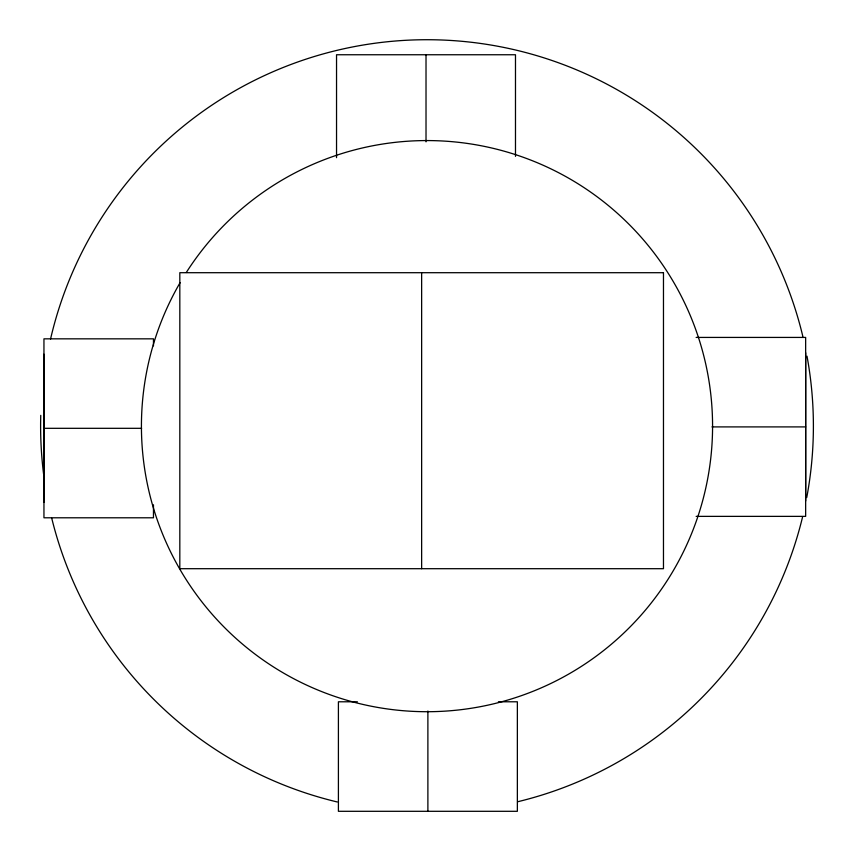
<?xml version="1.0" encoding="UTF-8"?>
<svg xmlns="http://www.w3.org/2000/svg" width="854" height="854" viewBox="0 0 854 854"><rect width="100%" height="100%" fill="white"/><g stroke="black" fill="none" stroke-linecap="round" stroke-linejoin="round"><path stroke-width="1.28" d="M43.949 502.43L43.949 354.186M805.653 501.02L805.653 352.777M696.138 337.426L805.653 337.426L805.653 516.371L696.138 516.371M711.969 426.904L805.653 426.904M43.949 428.313L141.593 428.313M357.378 701.785L338.408 701.785L338.408 811.3L517.364 811.3L517.364 701.785L498.394 701.785M515.485 156.357L515.485 54.752L336.54 54.752L336.54 157.67M427.886 711.019L427.886 811.3M426.018 54.752L426.018 141.839M421.641 272.704L421.641 568.7M153.464 345.859L153.464 338.835L43.949 338.835L43.949 517.791L153.464 517.791L153.464 504.81M807.009 356.182A386.392 386.392 0 0 1 806.731 497.572M802.525 517.14A386.392 386.392 0 0 1 517.855 801.703M337.298 801.981A386.392 386.392 0 0 1 51.752 518.293M43.565 473.842A386.392 386.392 0 0 1 40.757 415.364M50.546 339.038A386.392 386.392 0 0 1 802.877 336.583M186.289 272.49A285.567 285.567 0 0 1 678.556 290.979A285.567 285.567 0 0 1 422.25 711.67A285.567 285.567 0 0 1 180.077 282.685M663.473 272.704L179.82 272.704L179.82 568.7L663.473 568.7L663.473 272.704"/></g></svg>
